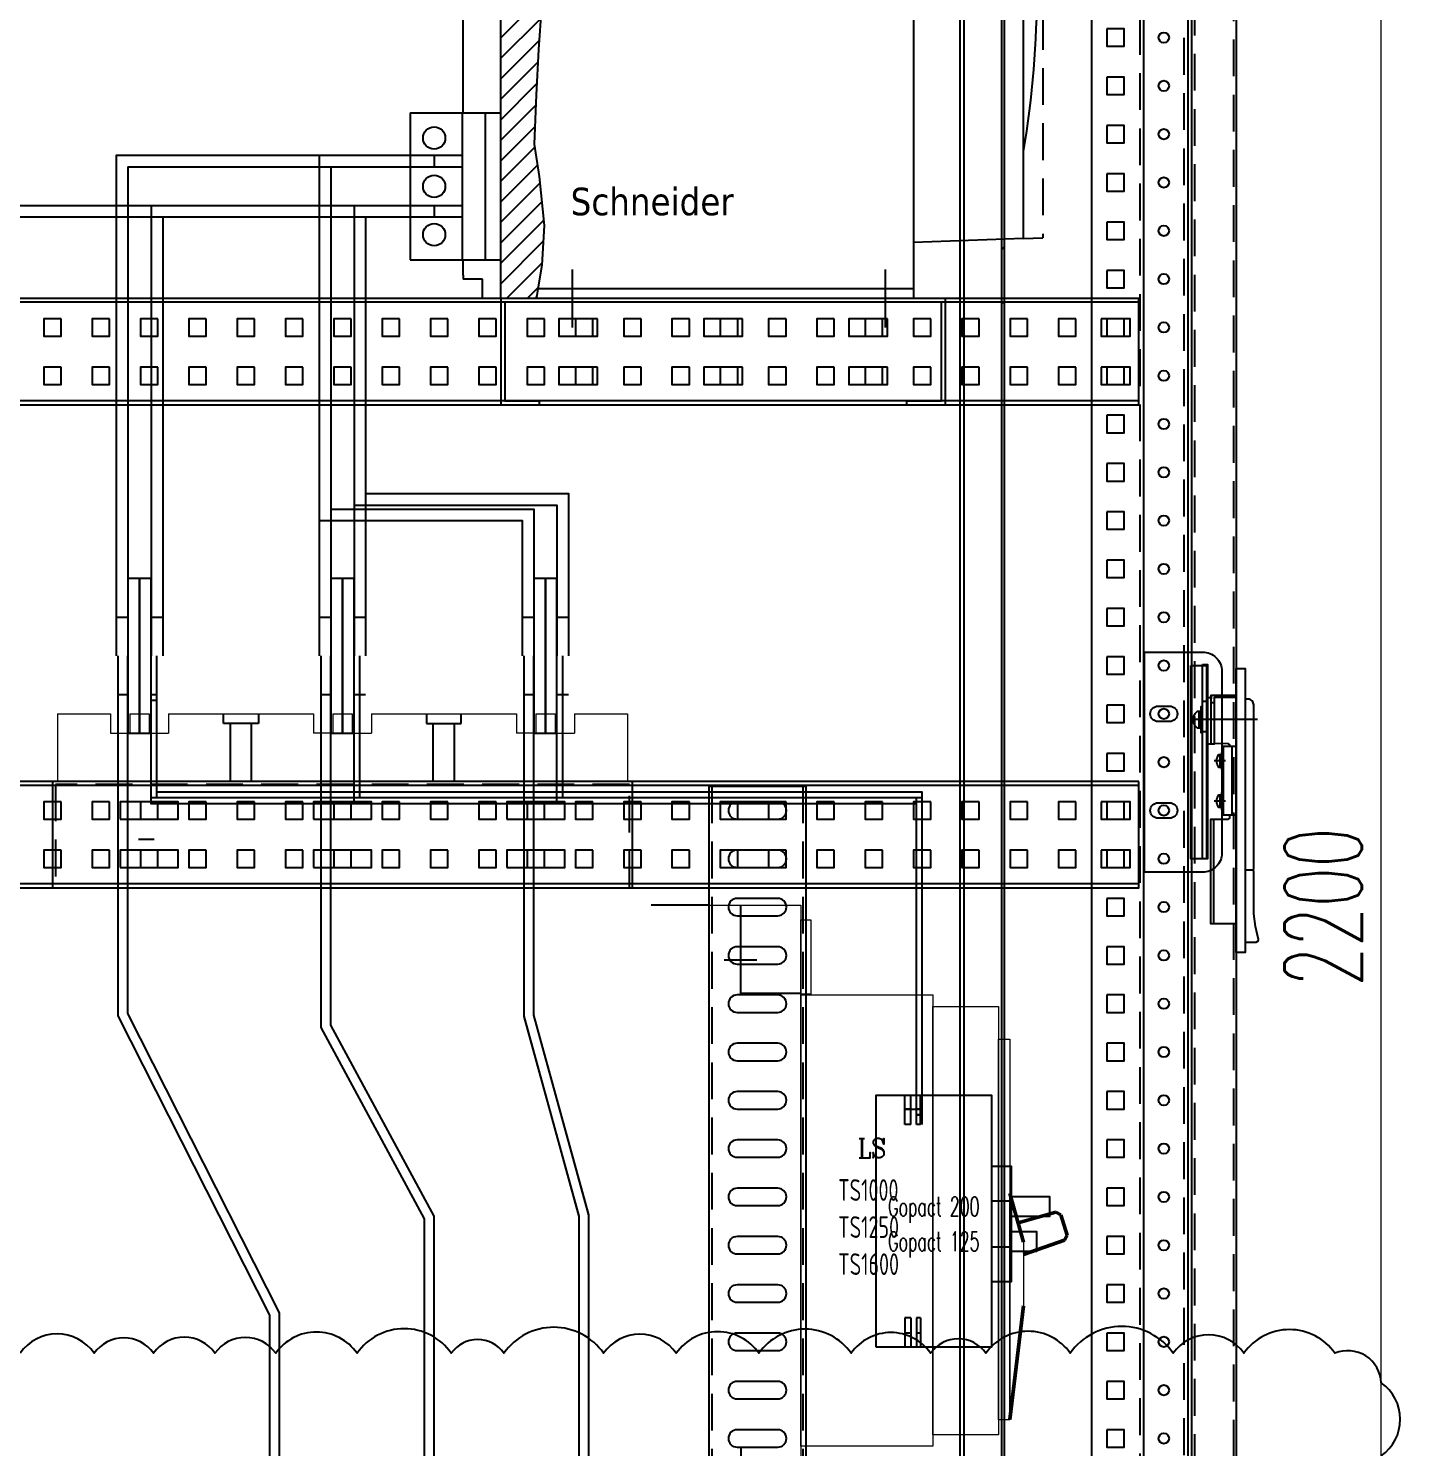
# Model space of a CAD drawing. Header units: millimetres. Extents: x 173893 to 258446, y -176540 to -123824.
# Drawn here: x 203770 to 204480, y -140446 to -139712 of the extents above; entities that cross this region are included whole.
import ezdxf
from ezdxf.enums import TextEntityAlignment as Align

# ---------------------------------------------------------------- set-up
doc = ezdxf.new("R2010")
doc.units = ezdxf.units.MM
doc.header["$LTSCALE"] = 3
doc.linetypes.add('ACAD_ISO04W100', pattern=[30, 24, -3, 0, -3])
doc.linetypes.add('HIDDEN', pattern=[9.525, 6.35, -3.175])
for name, color, linetype, lineweight in [('@.0.DM. NÉT CHÍNH', 7, 'Continuous', 25), ('AM_5', 255, 'Continuous', 15), ('hw_Text', 7, 'Continuous', 13)]:
    doc.layers.add(name, color=color, linetype=linetype, lineweight=lineweight)
doc.layers.add('@.DM. KÍCH THƯỚC', color=8, linetype='Continuous', transparency=0.2)
for name, color, linetype in [('@.DM. NÉT CHÍNH', 7, 'Continuous'), ('@.DM. NÉT ĐỤC', 2, 'Continuous'), ('@.VISIBLE', 7, 'Continuous'), ('centerline', 6, 'ACAD_ISO04W100'), ('EQUIPMENT', 4, 'Continuous'), ('equipments', 2, 'Continuous'), ('Thiet bi', 7, 'Continuous')]:
    doc.layers.add(name, color=color, linetype=linetype)
doc.styles.add('Ann_w01', font='romans.shx', dxfattribs={"width": 0.6, "bigfont": 'chineset.shx'})
doc.styles.add('HW_Standard', font='complex.shx', dxfattribs={"width": 0.9})
doc.styles.get("Standard").update_dxf_attribs({"font": 'arial.ttf'})
doc.styles.add('WD_IEC', font='isocp2.shx')
doc.dimstyles.new('Dim 01_SC20', dxfattribs={"dimscale": 20, "dimtxt": 2, "dimasz": 1.3, "dimexe": 0.5, "dimexo": 0.5, "dimgap": 0.5, "dimtad": 1, "dimdec": 1, "dimzin": 12, "dimdsep": 46, "dimtxsty": 'Ann_w01', "dimblk": 'OPEN30', "dimcen": 1.5, "dimclrd": 6, "dimclre": 6, "dimclrt": 3, "dimadec": 1, "dimazin": 3, "dimtm": 1e-09, "dimtfac": 1, "dimtdec": 1, "dimtix": 1, "dimtmove": 0, "dimatfit": 3, "dimldrblk": 'OPEN30', "dimfxl": 1, "dimtolj": 1, "dimlwd": 0, "dimlwe": 0, "dimarcsym": 0})

# ---------------------------------------------------------------- blocks, each defined once
blk = doc.blocks.new('*U109')
at = {"color": 1, "lineweight": 5, "ltscale": 2}
for p, q in [((-147.5, 35), (-120, 35)), ((-147.5, 35), (-147.5, 0)), ((-110, 35), (-100, 35)), ((-90, 35), (-15, 35)), ((-5, 35), (5, 35)), ((15, 35), (90, 35)), ((100, 35), (110, 35)), ((120, 35), (147.5, 35)), ((147.5, 35), (147.5, 0)), ((147.5, 0), (-147.5, 0))]:
    blk.add_line(p, q, dxfattribs=at)
at = {"color": 252, "lineweight": 5, "ltscale": 2}
for p, q in [((-120, 35), (-120, 25)), ((-110, 35), (-110, 25)), ((-100, 35), (-100, 25)), ((-90, 35), (-90, 25)), ((-15, 35), (-15, 25)), ((-5, 35), (-5, 25)), ((5, 35), (5, 25)), ((15, 35), (15, 25)), ((90, 35), (90, 25)), ((100, 35), (110, 35)), ((100, 35), (100, 25)), ((110, 35), (110, 25)), ((120, 35), (120, 25)), ((-120, 25), (-110, 25)), ((-100, 25), (-90, 25)), ((-5, 25), (-15, 25)), ((5, 25), (15, 25)), ((100, 25), (90, 25)), ((110, 25), (120, 25)), ((-47, 0), (-58, 0)), ((47, 0), (58, 0))]:
    blk.add_line(p, q, dxfattribs=at)
at = {"color": 252}
for p, q in [((-61.5, 30), (-61.5, 35)), ((-43.5, 30), (-61.5, 30)), ((-58, 0), (-58, 30)), ((-47, 0), (-47, 30)), ((-43.5, 35), (-43.5, 30)), ((43.5, 35), (43.5, 30)), ((43.5, 30), (61.5, 30)), ((47, 0), (47, 30)), ((58, 0), (58, 30)), ((61.5, 30), (61.5, 35))]:
    blk.add_line(p, q, dxfattribs=at)
blk = doc.blocks.new('_Open30')
at = {"color": 0, "linetype": 'ByBlock', "lineweight": -2}
for p, q in [((-1, 0.268), (0, 0)), ((0, 0), (-1, -0.268)), ((0, 0), (-1, 0))]:
    blk.add_line(p, q, dxfattribs=at)
blk = doc.blocks.new('*D616')
at = {"layer": '@.DM. KÍCH THƯỚC', "color": 6, "lineweight": 0, "transparency": 16777216}
for p, q in [((204380.12, -139066.4), (204480.12, -139066.4)), ((204470.12, -141240.4), (204470.12, -139092.4)), ((204380.12, -141266.4), (204480.12, -141266.4))]:
    blk.add_line(p, q, dxfattribs=at)
at = {"layer": 'Defpoints', "color": 0, "transparency": 16777216}
for p in [(204370.12, -139066.4), (204470.12, -139066.4), (204370.12, -141266.4)]:
    blk.add_point(p, dxfattribs=at)
at = {"layer": '@.DM. KÍCH THƯỚC', "color": 6, "lineweight": 0, "transparency": 16777216, "xscale": 26, "yscale": 26, "zscale": 26}
for p, rotation in [((204470.12, -139066.4), 90), ((204470.12, -141266.4), 270)]:
    blk.add_blockref('_Open30', p, dxfattribs=dict(at, rotation=rotation))
at = {"layer": '@.DM. KÍCH THƯỚC', "color": 3, "transparency": 16777216, "insert": (204440.12, -140166.4), "char_height": 40, "attachment_point": 5, "rotation": 90, "style": 'Ann_w01'}
blk.add_mtext('\\A1;2200', dxfattribs=at)
blk = doc.blocks.new('AB301-1-1.2 Side')
at = {"layer": 'centerline'}
for points in [[(8.69, 47), (-24.81, 47)], [(-7.86, 25.7), (-13.86, 25.7)], [(-7.86, 4.76), (-13.86, 4.76)]]:
    blk.add_lwpolyline(points, dxfattribs=at)
at = {"layer": 'equipments'}
blk.add_line((-17.31, 58.4), (-15.33, 58.4), dxfattribs=at)
for points in [[(-19.81, 75.5), (-17.31, 75.5), (-17.31, -25), (-19.81, -25)], [(-2.31, 73.5), (2.31, 73.5), (2.31, -73.5), (-2.31, -73.5)]]:
    blk.add_lwpolyline(points, close=True, dxfattribs=at)
for points in [[(-15.44, 58.4), (-15.33, 59.61), (-2.31, 59.61)], [(-14.79, 59.61), (-15.22, 59.39), (-15.33, 59.06), (-15.44, 56.43), (-15.22, 56.1), (-14.9, 55.88), (-13.8, 55.88)], [(-19.81, 53.58), (-20.68, 53.58), (-20.68, 40.42), (-19.81, 40.42)], [(-17.31, 56.32), (-19.81, 56.32)], [(-2.31, 58.4), (-13.8, 58.4), (-13.8, 34.39), (-17.31, 34.39)], [(-15.55, 58.4), (-15.55, 34.39)], [(-20.68, 42.61), (-22.33, 42.61), (-23.53, 43.82), (-24.3, 45.25), (-24.52, 47), (-24.3, 48.64), (-23.53, 50.18), (-22.33, 51.39), (-20.68, 51.39)], [(-21.78, 51.39), (-21.78, 42.61)], [(-17.31, 40.64), (-19.81, 40.64)], [(-8.89, 21.2), (-9.76, 21.2), (-9.76, 29.98), (-8.89, 29.98)], [(-2.31, -2.48), (-8.89, -2.48), (-8.89, 33.26), (-2.31, 33.26)], [(-4.5, -2.48), (-4.5, 33.26)], [(-9.76, 22.3), (-11.41, 22.3), (-12.17, 23.95), (-12.5, 25.7), (-12.17, 27.34), (-11.41, 28.99), (-9.76, 28.99)], [(-10.86, 28.99), (-10.86, 22.3)], [(-9.76, 1.47), (-11.41, 1.47), (-12.17, 3.11), (-12.5, 4.76), (-12.17, 6.51), (-11.41, 8.16), (-9.76, 8.16)], [(-10.86, 8.16), (-10.86, 1.47)], [(-8.89, 0.37), (-9.76, 0.37), (-9.76, 9.25), (-8.89, 9.25)], [(-2.31, -58.7), (-15.55, -58.7), (-15.55, -4.45), (-6.69, -4.45), (-6.14, -4.34), (-5.71, -3.9), (-5.6, -3.35), (-5.6, -2.48)], [(-13.91, -58.7), (-13.91, -4.45)], [(2.31, -68.13), (8.01, -68.13), (8.89, -67.69), (9.1, -67.14), (9.1, -66.7), (7.57, -60.12), (6.69, -53.44), (6.69, -31.51), (6.58, -31.07), (6.14, -30.96), (2.31, -30.96)]]:
    blk.add_lwpolyline(points, dxfattribs=at)
for points in [[(2.31, -30.74), (6.14, -30.74), (6.58, -30.52), (6.69, -30.19), (6.69, 54.6, 0.414214), (3.69, 57.6), (2.31, 57.6)], [(-5.61, 33.26, 0.029012), (-5.71, 33.95), (-6.14, 34.39), (-6.58, 34.5), (-13.8, 34.7)]]:
    blk.add_lwpolyline(points, format="xyb", dxfattribs=at)
blk = doc.blocks.new('A$Ca3bfb219')
blk.add_lwpolyline([(0, 114), (30, 114, -0.414214), (40, 104), (40, 10, -0.414214), (30, 0), (0, 0)], format="xyb", close=True)
blk.add_lwpolyline([(24, 107), (32, 107), (32, 7), (24, 7)], close=True)
at = {"layer": '@.DM. NÉT ĐỤC'}
for points in [[(7, 86), (13, 86, -1), (13, 78), (7, 78, -1)], [(7, 36), (13, 36, -1), (13, 28), (7, 28, -1)]]:
    blk.add_lwpolyline(points, format="xyb", close=True, dxfattribs=at)

msp = doc.modelspace()

# ---------------------------------------------------------------- hatches: boundary and pattern name
at = {"layer": 'Thiet bi', "linetype": 'Continuous'}
h = msp.add_hatch(dxfattribs=at)
h.set_pattern_fill('_U', color=130, scale=7.5, angle=45, style=0, pattern_type=0)
h.set_pattern_definition([(45, (204876.712, -139851.4), (-5.3033, 5.3033), [])])
h.paths.add_polyline_path([(204014.57, -139570.4), (204022.08, -139576), (204023.72, -139586.29), (204025.12, -139597.04), (204027.22, -139613.63), (204030.96, -139634.67), (204033.54, -139655.24), (204036.11, -139676.74), (204035.84, -139690.4), (204014.57, -139690.4)])
h.paths.add_polyline_path([(204014.57, -139690.4), (204035.84, -139690.4), (204035.64, -139700.58), (204034.1, -139722.51), (204032.78, -139746.1), (204031.8, -139771.65), (204034.42, -139788.36), (204037.05, -139813.59), (204035.74, -139834.23), (204033.77, -139846.4), (204033.17, -139849.85), (204032.62, -139851.4), (204014.57, -139851.4)])

# ---------------------------------------------------------------- linework, layer by layer
at = {"color": 251, "linetype": 'HIDDEN', "true_color": 0x636466}
for p in [(204295.07, -139560.75), (204285.07, -139820.4)]:
    msp.add_line(p, (204295.07, -139820.05), dxfattribs=at)
at = {"color": 1}
for p, q in [((204138.82, -140212), (204138.82, -140165.57)), ((204147.01, -140193.8), (204130.16, -140193.8)), ((204138.82, -140445.61), (204138.82, -140492.04))]:
    msp.add_line(p, q, dxfattribs=at)
at = {"linetype": 'Continuous', "lineweight": 50}
for p, q in [((204285.02, -140339.86), (204277.9, -140314.66)), ((204301.76, -140324.33), (204282.19, -140329.85)), ((204304.29, -140325.7), (204301.76, -140324.33)), ((204307.58, -140336.2), (204304.29, -140325.7)), ((204306.29, -140338.77), (204285.02, -140346.27)), ((204306.29, -140338.77), (204307.58, -140336.2)), ((204285.02, -140372.82), (204277.9, -140431.53))]:
    msp.add_line(p, q, dxfattribs=at)
for points in [[(204064.57, -139861.9), (204044.57, -139861.9), (204044.57, -139870.9), (204064.57, -139870.9)], [(204139.57, -139861.9), (204119.57, -139861.9), (204119.57, -139870.9), (204139.57, -139870.9)], [(204214.57, -139861.9), (204194.57, -139861.9), (204194.57, -139870.9), (204214.57, -139870.9)], [(204064.57, -139886.9), (204044.57, -139886.9), (204044.57, -139895.9), (204064.57, -139895.9)], [(204139.57, -139886.9), (204119.57, -139886.9), (204119.57, -139895.9), (204139.57, -139895.9)], [(204214.57, -139886.9), (204194.57, -139886.9), (204194.57, -139895.9), (204214.57, -139895.9)], [(203782.62, -140156.4), (204082.62, -140156.4), (204082.62, -140101.4), (203782.62, -140101.4)], [(203817.62, -140120.9), (203847.62, -140120.9), (203847.62, -140111.9), (203817.62, -140111.9)], [(203917.62, -140120.9), (203947.62, -140120.9), (203947.62, -140111.9), (203917.62, -140111.9)], [(204017.62, -140120.9), (204047.62, -140120.9), (204047.62, -140111.9), (204017.62, -140111.9)], [(203817.62, -140145.9), (203847.62, -140145.9), (203847.62, -140136.9), (203817.62, -140136.9)], [(203917.62, -140145.9), (203947.62, -140145.9), (203947.62, -140136.9), (203917.62, -140136.9)], [(204017.62, -140145.9), (204047.62, -140145.9), (204047.62, -140136.9), (204017.62, -140136.9)]]:
    msp.add_lwpolyline(points, close=True)
at = {"linetype": 'HIDDEN'}
msp.add_lwpolyline([(204081.12, -140156.4), (204081.12, -140102.9), (203784.12, -140102.9), (203784.12, -140156.4)], dxfattribs=at)
at = {"layer": '@.0.DM. NÉT CHÍNH'}
for p, q in [((204034.57, -139906.4), (204034.57, -139904.4)), ((204224.57, -139906.4), (204224.57, -139904.4))]:
    msp.add_line(p, q, dxfattribs=at)
msp.add_lwpolyline([(204244.57, -139851.4), (204014.57, -139851.4), (204014.57, -139906.4), (204244.57, -139906.4)], close=True, dxfattribs=at)
msp.add_lwpolyline([(204224.57, -139904.4), (204242.57, -139904.4), (204242.57, -139853.4), (204016.57, -139853.4), (204016.57, -139904.4), (204034.57, -139904.4)], dxfattribs=at)
at = {"layer": '@.DM. NÉT CHÍNH', "color": 6, "linetype": 'HIDDEN'}
msp.add_line((204345.12, -139191.9), (204345.12, -141040.9), dxfattribs=at)
at = {"layer": '@.DM. NÉT CHÍNH', "color": 6}
for p, q in [((204347.12, -139191.9), (204347.12, -141040.9)), ((204252.12, -139211.9), (204252.12, -141020.9)), ((204254.12, -139211.9), (204254.12, -141020.9))]:
    msp.add_line(p, q, dxfattribs=at)
at = {"layer": '@.DM. NÉT CHÍNH', "linetype": 'Continuous'}
for p, q in [((203980.07, -139777.4), (203980.07, -139783.4)), ((203980.07, -139777.4), (203980.07, -139783.4)), ((203980.07, -139803.4), (203980.07, -139809.4)), ((203980.07, -139803.4), (203980.07, -139809.4)), ((203815.62, -140016.4), (203821.62, -140016.4)), ((203833.62, -140016.4), (203839.62, -140016.4)), ((203920.62, -140016.4), (203926.62, -140016.4)), ((203938.62, -140016.4), (203944.62, -140016.4)), ((204025.62, -140016.4), (204031.62, -140016.4)), ((204025.62, -140016.4), (204031.62, -140016.4)), ((204043.62, -140016.4), (204049.62, -140016.4)), ((203816.62, -140056.4), (203821.62, -140056.4)), ((203921.62, -140056.4), (203926.62, -140056.4)), ((203938.62, -140056.4), (203944.62, -140056.4)), ((204026.62, -140056.4), (204031.62, -140056.4)), ((204026.62, -140056.4), (204031.62, -140056.4)), ((204043.62, -140056.4), (204049.62, -140056.4)), ((204043.62, -140056.4), (204046.62, -140056.4)), ((203835.12, -140131.4), (203827.12, -140131.4)), ((204122.32, -140165.4), (204092.32, -140165.4)), ((204138.82, -140210.9), (204169.82, -140210.9)), ((204223.62, -140270.9), (204229.62, -140270.9)), ((204229.62, -140270.9), (204232.62, -140270.9))]:
    msp.add_line(p, q, dxfattribs=at)
at = {"layer": '@.DM. NÉT CHÍNH', "color": 1}
for p, q in [((204344.62, -139853.4), (203420.62, -139853.4)), ((204344.62, -139904.4), (203420.62, -139904.4)), ((204344.62, -140103.4), (203420.62, -140103.4)), ((204344.62, -140154.4), (203420.62, -140154.4))]:
    msp.add_line(p, q, dxfattribs=at)
at = {"layer": '@.DM. NÉT CHÍNH', "color": 151, "linetype": 'HIDDEN'}
for p, q in [((204123.82, -140103.9), (204123.82, -141053.9)), ((204170.82, -140103.9), (204170.82, -141053.9))]:
    msp.add_line(p, q, dxfattribs=at)
at = {"layer": '@.DM. NÉT CHÍNH'}
msp.add_lwpolyline([(204370.12, -139066.4), (203395.12, -139066.4), (203395.12, -141166.4), (204370.12, -141166.4)], close=True, dxfattribs=at)
at = {"layer": '@.DM. NÉT CHÍNH', "linetype": 'HIDDEN'}
msp.add_lwpolyline([(204368.12, -139068.4), (203397.12, -139068.4), (203397.12, -141164.4), (204368.12, -141164.4)], close=True, dxfattribs=at)
at = {"layer": '@.DM. NÉT CHÍNH'}
msp.add_lwpolyline([(204320.12, -139066.4), (204320.12, -141166.4)], dxfattribs=at)
at = {"layer": '@.DM. NÉT CHÍNH', "color": 4}
for points in [[(204372.12, -139144.4), (204395.12, -139144.4), (204395.12, -141088.4), (204372.12, -141088.4)], [(204255.12, -141023.9), (204255.12, -141035.9), (204275.12, -141035.9), (204275.12, -139196.9), (204255.12, -139196.9), (204255.12, -139208.9), (204256.62, -139208.9), (204256.62, -139198.4), (204273.62, -139198.4), (204273.62, -141034.4), (204256.62, -141034.4), (204256.62, -141023.9)]]:
    msp.add_lwpolyline(points, close=True, dxfattribs=at)
at = {"layer": '@.DM. NÉT CHÍNH', "color": 4, "linetype": 'HIDDEN'}
msp.add_lwpolyline([(204373.62, -139145.9), (204393.62, -139145.9), (204393.62, -141086.9), (204373.62, -141086.9)], close=True, dxfattribs=at)
at = {"layer": '@.DM. NÉT CHÍNH', "color": 2}
for points in [[(204328.12, -139711.9), (204328.12, -139720.9), (204337.12, -139720.9), (204337.12, -139711.9)], [(204328.12, -139736.9), (204328.12, -139745.9), (204337.12, -139745.9), (204337.12, -139736.9)], [(204328.12, -139761.9), (204328.12, -139770.9), (204337.12, -139770.9), (204337.12, -139761.9)], [(204328.12, -139786.9), (204328.12, -139795.9), (204337.12, -139795.9), (204337.12, -139786.9)], [(204328.12, -139811.9), (204328.12, -139820.9), (204337.12, -139820.9), (204337.12, -139811.9)], [(204328.12, -139836.9), (204328.12, -139845.9), (204337.12, -139845.9), (204337.12, -139836.9)], [(204328.12, -139861.9), (204328.12, -139870.9), (204337.12, -139870.9), (204337.12, -139861.9)], [(204328.12, -139886.9), (204328.12, -139895.9), (204337.12, -139895.9), (204337.12, -139886.9)], [(204328.12, -139911.9), (204328.12, -139920.9), (204337.12, -139920.9), (204337.12, -139911.9)], [(204328.12, -139936.9), (204328.12, -139945.9), (204337.12, -139945.9), (204337.12, -139936.9)], [(204328.12, -139961.9), (204328.12, -139970.9), (204337.12, -139970.9), (204337.12, -139961.9)], [(204328.12, -139986.9), (204328.12, -139995.9), (204337.12, -139995.9), (204337.12, -139986.9)], [(204328.12, -140011.9), (204328.12, -140020.9), (204337.12, -140020.9), (204337.12, -140011.9)], [(204328.12, -140036.9), (204328.12, -140045.9), (204337.12, -140045.9), (204337.12, -140036.9)], [(204328.12, -140061.9), (204328.12, -140070.9), (204337.12, -140070.9), (204337.12, -140061.9)], [(204328.12, -140086.9), (204328.12, -140095.9), (204337.12, -140095.9), (204337.12, -140086.9)], [(204328.12, -140111.9), (204328.12, -140120.9), (204337.12, -140120.9), (204337.12, -140111.9)], [(204328.12, -140136.9), (204328.12, -140145.9), (204337.12, -140145.9), (204337.12, -140136.9)], [(204328.12, -140161.9), (204328.12, -140170.9), (204337.12, -140170.9), (204337.12, -140161.9)], [(204328.12, -140186.9), (204328.12, -140195.9), (204337.12, -140195.9), (204337.12, -140186.9)], [(204328.12, -140211.9), (204328.12, -140220.9), (204337.12, -140220.9), (204337.12, -140211.9)], [(204328.12, -140236.9), (204328.12, -140245.9), (204337.12, -140245.9), (204337.12, -140236.9)], [(204328.12, -140261.9), (204328.12, -140270.9), (204337.12, -140270.9), (204337.12, -140261.9)], [(204328.12, -140286.9), (204328.12, -140295.9), (204337.12, -140295.9), (204337.12, -140286.9)], [(204328.12, -140311.9), (204328.12, -140320.9), (204337.12, -140320.9), (204337.12, -140311.9)], [(204328.12, -140336.9), (204328.12, -140345.9), (204337.12, -140345.9), (204337.12, -140336.9)], [(204328.12, -140361.9), (204328.12, -140370.9), (204337.12, -140370.9), (204337.12, -140361.9)], [(204328.12, -140386.9), (204328.12, -140395.9), (204337.12, -140395.9), (204337.12, -140386.9)], [(204328.12, -140411.9), (204328.12, -140420.9), (204337.12, -140420.9), (204337.12, -140411.9)], [(204328.12, -140436.9), (204328.12, -140445.9), (204337.12, -140445.9), (204337.12, -140436.9)]]:
    msp.add_lwpolyline(points, close=True, dxfattribs=at)
at = {"layer": '@.DM. NÉT CHÍNH', "linetype": 'Continuous'}
for points in [[(203994.57, -139803.4), (203645.62, -139803.4), (203645.62, -140071.4)], [(203994.57, -139803.4), (203645.62, -139803.4), (203645.62, -140071.4)], [(203994.57, -139809.4), (203651.62, -139809.4), (203651.62, -140071.4)], [(203994.57, -139809.4), (203651.62, -139809.4), (203651.62, -140071.4)]]:
    msp.add_lwpolyline(points, dxfattribs=at)
at = {"layer": '@.DM. NÉT CHÍNH', "color": 1}
for points in [[(204344.62, -139851.4), (203420.62, -139851.4), (203420.62, -139906.4), (204344.62, -139906.4)], [(203787.12, -139861.9), (203778.12, -139861.9), (203778.12, -139870.9), (203787.12, -139870.9)], [(203812.12, -139861.9), (203803.12, -139861.9), (203803.12, -139870.9), (203812.12, -139870.9)], [(203837.12, -139861.9), (203828.12, -139861.9), (203828.12, -139870.9), (203837.12, -139870.9)], [(203862.12, -139861.9), (203853.12, -139861.9), (203853.12, -139870.9), (203862.12, -139870.9)], [(203887.12, -139861.9), (203878.12, -139861.9), (203878.12, -139870.9), (203887.12, -139870.9)], [(203912.12, -139861.9), (203903.12, -139861.9), (203903.12, -139870.9), (203912.12, -139870.9)], [(203937.12, -139861.9), (203928.12, -139861.9), (203928.12, -139870.9), (203937.12, -139870.9)], [(203962.12, -139861.9), (203953.12, -139861.9), (203953.12, -139870.9), (203962.12, -139870.9)], [(203987.12, -139861.9), (203978.12, -139861.9), (203978.12, -139870.9), (203987.12, -139870.9)], [(204012.12, -139861.9), (204003.12, -139861.9), (204003.12, -139870.9), (204012.12, -139870.9)], [(204037.12, -139861.9), (204028.12, -139861.9), (204028.12, -139870.9), (204037.12, -139870.9)], [(204062.12, -139861.9), (204053.12, -139861.9), (204053.12, -139870.9), (204062.12, -139870.9)], [(204087.12, -139861.9), (204078.12, -139861.9), (204078.12, -139870.9), (204087.12, -139870.9)], [(204112.12, -139861.9), (204103.12, -139861.9), (204103.12, -139870.9), (204112.12, -139870.9)], [(204137.12, -139861.9), (204128.12, -139861.9), (204128.12, -139870.9), (204137.12, -139870.9)], [(204162.12, -139861.9), (204153.12, -139861.9), (204153.12, -139870.9), (204162.12, -139870.9)], [(204187.12, -139861.9), (204178.12, -139861.9), (204178.12, -139870.9), (204187.12, -139870.9)], [(204212.12, -139861.9), (204203.12, -139861.9), (204203.12, -139870.9), (204212.12, -139870.9)], [(204237.12, -139861.9), (204228.12, -139861.9), (204228.12, -139870.9), (204237.12, -139870.9)], [(204262.12, -139861.9), (204253.12, -139861.9), (204253.12, -139870.9), (204262.12, -139870.9)], [(204287.12, -139861.9), (204278.12, -139861.9), (204278.12, -139870.9), (204287.12, -139870.9)], [(204312.12, -139861.9), (204303.12, -139861.9), (204303.12, -139870.9), (204312.12, -139870.9)], [(204325.12, -139861.9), (204325.12, -139870.9), (204340.12, -139870.9), (204340.12, -139861.9)], [(203787.12, -139886.9), (203778.12, -139886.9), (203778.12, -139895.9), (203787.12, -139895.9)], [(203812.12, -139886.9), (203803.12, -139886.9), (203803.12, -139895.9), (203812.12, -139895.9)], [(203837.12, -139886.9), (203828.12, -139886.9), (203828.12, -139895.9), (203837.12, -139895.9)], [(203862.12, -139886.9), (203853.12, -139886.9), (203853.12, -139895.9), (203862.12, -139895.9)], [(203887.12, -139886.9), (203878.12, -139886.9), (203878.12, -139895.9), (203887.12, -139895.9)], [(203912.12, -139886.9), (203903.12, -139886.9), (203903.12, -139895.9), (203912.12, -139895.9)], [(203937.12, -139886.9), (203928.12, -139886.9), (203928.12, -139895.9), (203937.12, -139895.9)], [(203962.12, -139886.9), (203953.12, -139886.9), (203953.12, -139895.9), (203962.12, -139895.9)], [(203987.12, -139886.9), (203978.12, -139886.9), (203978.12, -139895.9), (203987.12, -139895.9)], [(204012.12, -139886.9), (204003.12, -139886.9), (204003.12, -139895.9), (204012.12, -139895.9)], [(204037.12, -139886.9), (204028.12, -139886.9), (204028.12, -139895.9), (204037.12, -139895.9)], [(204062.12, -139886.9), (204053.12, -139886.9), (204053.12, -139895.9), (204062.12, -139895.9)], [(204087.12, -139886.9), (204078.12, -139886.9), (204078.12, -139895.9), (204087.12, -139895.9)], [(204112.12, -139886.9), (204103.12, -139886.9), (204103.12, -139895.9), (204112.12, -139895.9)], [(204137.12, -139886.9), (204128.12, -139886.9), (204128.12, -139895.9), (204137.12, -139895.9)], [(204162.12, -139886.9), (204153.12, -139886.9), (204153.12, -139895.9), (204162.12, -139895.9)], [(204187.12, -139886.9), (204178.12, -139886.9), (204178.12, -139895.9), (204187.12, -139895.9)], [(204212.12, -139886.9), (204203.12, -139886.9), (204203.12, -139895.9), (204212.12, -139895.9)], [(204237.12, -139886.9), (204228.12, -139886.9), (204228.12, -139895.9), (204237.12, -139895.9)], [(204262.12, -139886.9), (204253.12, -139886.9), (204253.12, -139895.9), (204262.12, -139895.9)], [(204287.12, -139886.9), (204278.12, -139886.9), (204278.12, -139895.9), (204287.12, -139895.9)], [(204312.12, -139886.9), (204303.12, -139886.9), (204303.12, -139895.9), (204312.12, -139895.9)], [(204325.12, -139886.9), (204325.12, -139895.9), (204340.12, -139895.9), (204340.12, -139886.9)], [(204344.62, -140101.4), (203420.62, -140101.4), (203420.62, -140156.4), (204344.62, -140156.4)], [(203787.12, -140111.9), (203778.12, -140111.9), (203778.12, -140120.9), (203787.12, -140120.9)], [(203812.12, -140111.9), (203803.12, -140111.9), (203803.12, -140120.9), (203812.12, -140120.9)], [(203837.12, -140111.9), (203828.12, -140111.9), (203828.12, -140120.9), (203837.12, -140120.9)], [(203862.12, -140111.9), (203853.12, -140111.9), (203853.12, -140120.9), (203862.12, -140120.9)], [(203887.12, -140111.9), (203878.12, -140111.9), (203878.12, -140120.9), (203887.12, -140120.9)], [(203912.12, -140111.9), (203903.12, -140111.9), (203903.12, -140120.9), (203912.12, -140120.9)], [(203937.12, -140111.9), (203928.12, -140111.9), (203928.12, -140120.9), (203937.12, -140120.9)], [(203962.12, -140111.9), (203953.12, -140111.9), (203953.12, -140120.9), (203962.12, -140120.9)], [(203987.12, -140111.9), (203978.12, -140111.9), (203978.12, -140120.9), (203987.12, -140120.9)], [(204012.12, -140111.9), (204003.12, -140111.9), (204003.12, -140120.9), (204012.12, -140120.9)], [(204037.12, -140111.9), (204028.12, -140111.9), (204028.12, -140120.9), (204037.12, -140120.9)], [(204062.12, -140111.9), (204053.12, -140111.9), (204053.12, -140120.9), (204062.12, -140120.9)], [(204087.12, -140111.9), (204078.12, -140111.9), (204078.12, -140120.9), (204087.12, -140120.9)], [(204112.12, -140111.9), (204103.12, -140111.9), (204103.12, -140120.9), (204112.12, -140120.9)], [(204137.12, -140111.9), (204128.12, -140111.9), (204128.12, -140120.9), (204137.12, -140120.9)], [(204162.12, -140111.9), (204153.12, -140111.9), (204153.12, -140120.9), (204162.12, -140120.9)], [(204187.12, -140111.9), (204178.12, -140111.9), (204178.12, -140120.9), (204187.12, -140120.9)], [(204212.12, -140111.9), (204203.12, -140111.9), (204203.12, -140120.9), (204212.12, -140120.9)], [(204237.12, -140111.9), (204228.12, -140111.9), (204228.12, -140120.9), (204237.12, -140120.9)], [(204262.12, -140111.9), (204253.12, -140111.9), (204253.12, -140120.9), (204262.12, -140120.9)], [(204287.12, -140111.9), (204278.12, -140111.9), (204278.12, -140120.9), (204287.12, -140120.9)], [(204312.12, -140111.9), (204303.12, -140111.9), (204303.12, -140120.9), (204312.12, -140120.9)], [(204325.12, -140111.9), (204325.12, -140120.9), (204340.12, -140120.9), (204340.12, -140111.9)], [(203787.12, -140136.9), (203778.12, -140136.9), (203778.12, -140145.9), (203787.12, -140145.9)], [(203812.12, -140136.9), (203803.12, -140136.9), (203803.12, -140145.9), (203812.12, -140145.9)], [(203837.12, -140136.9), (203828.12, -140136.9), (203828.12, -140145.9), (203837.12, -140145.9)], [(203862.12, -140136.9), (203853.12, -140136.9), (203853.12, -140145.9), (203862.12, -140145.9)], [(203887.12, -140136.9), (203878.12, -140136.9), (203878.12, -140145.9), (203887.12, -140145.9)], [(203912.12, -140136.9), (203903.12, -140136.9), (203903.12, -140145.9), (203912.12, -140145.9)], [(203937.12, -140136.9), (203928.12, -140136.9), (203928.12, -140145.9), (203937.12, -140145.9)], [(203962.12, -140136.9), (203953.12, -140136.9), (203953.12, -140145.9), (203962.12, -140145.9)], [(203987.12, -140136.9), (203978.12, -140136.9), (203978.12, -140145.9), (203987.12, -140145.9)], [(204012.12, -140136.9), (204003.12, -140136.9), (204003.12, -140145.9), (204012.12, -140145.9)], [(204037.12, -140136.9), (204028.12, -140136.9), (204028.12, -140145.9), (204037.12, -140145.9)], [(204062.12, -140136.9), (204053.12, -140136.9), (204053.12, -140145.9), (204062.12, -140145.9)], [(204087.12, -140136.9), (204078.12, -140136.9), (204078.12, -140145.9), (204087.12, -140145.9)], [(204112.12, -140136.9), (204103.12, -140136.9), (204103.12, -140145.9), (204112.12, -140145.9)], [(204137.12, -140136.9), (204128.12, -140136.9), (204128.12, -140145.9), (204137.12, -140145.9)], [(204162.12, -140136.9), (204153.12, -140136.9), (204153.12, -140145.9), (204162.12, -140145.9)], [(204187.12, -140136.9), (204178.12, -140136.9), (204178.12, -140145.9), (204187.12, -140145.9)], [(204212.12, -140136.9), (204203.12, -140136.9), (204203.12, -140145.9), (204212.12, -140145.9)], [(204237.12, -140136.9), (204228.12, -140136.9), (204228.12, -140145.9), (204237.12, -140145.9)], [(204262.12, -140136.9), (204253.12, -140136.9), (204253.12, -140145.9), (204262.12, -140145.9)], [(204287.12, -140136.9), (204278.12, -140136.9), (204278.12, -140145.9), (204287.12, -140145.9)], [(204312.12, -140136.9), (204303.12, -140136.9), (204303.12, -140145.9), (204312.12, -140145.9)], [(204325.12, -140136.9), (204325.12, -140145.9), (204340.12, -140145.9), (204340.12, -140136.9)]]:
    msp.add_lwpolyline(points, close=True, dxfattribs=at)
at = {"layer": '@.DM. NÉT CHÍNH', "color": 151}
msp.add_lwpolyline([(204172.32, -141053.9), (204122.32, -141053.9), (204122.32, -140103.9), (204172.32, -140103.9)], close=True, dxfattribs=at)
for points in [[(204136.82, -140120.9), (204157.82, -140120.9, 0.414214), (204162.32, -140116.4), (204162.32, -140116.4, 0.414214), (204157.82, -140111.9), (204136.82, -140111.9, 0.414214), (204132.32, -140116.4), (204132.32, -140116.4, 0.414214)], [(204136.82, -140145.9), (204157.82, -140145.9, 0.414214), (204162.32, -140141.4), (204162.32, -140141.4, 0.414214), (204157.82, -140136.9), (204136.82, -140136.9, 0.414214), (204132.32, -140141.4), (204132.32, -140141.4, 0.414214)], [(204136.82, -140170.9), (204157.82, -140170.9, 0.414214), (204162.32, -140166.4), (204162.32, -140166.4, 0.414214), (204157.82, -140161.9), (204136.82, -140161.9, 0.414214), (204132.32, -140166.4), (204132.32, -140166.4, 0.414214)], [(204136.82, -140195.9), (204157.82, -140195.9, 0.414214), (204162.32, -140191.4), (204162.32, -140191.4, 0.414214), (204157.82, -140186.9), (204136.82, -140186.9, 0.414214), (204132.32, -140191.4), (204132.32, -140191.4, 0.414214)], [(204136.82, -140220.9), (204157.82, -140220.9, 0.414214), (204162.32, -140216.4), (204162.32, -140216.4, 0.414214), (204157.82, -140211.9), (204136.82, -140211.9, 0.414214), (204132.32, -140216.4), (204132.32, -140216.4, 0.414214)], [(204136.82, -140245.9), (204157.82, -140245.9, 0.414214), (204162.32, -140241.4), (204162.32, -140241.4, 0.414214), (204157.82, -140236.9), (204136.82, -140236.9, 0.414214), (204132.32, -140241.4), (204132.32, -140241.4, 0.414214)], [(204136.82, -140270.9), (204157.82, -140270.9, 0.414214), (204162.32, -140266.4), (204162.32, -140266.4, 0.414214), (204157.82, -140261.9), (204136.82, -140261.9, 0.414214), (204132.32, -140266.4), (204132.32, -140266.4, 0.414214)], [(204136.82, -140295.9), (204157.82, -140295.9, 0.414214), (204162.32, -140291.4), (204162.32, -140291.4, 0.414214), (204157.82, -140286.9), (204136.82, -140286.9, 0.414214), (204132.32, -140291.4), (204132.32, -140291.4, 0.414214)], [(204136.82, -140320.9), (204157.82, -140320.9, 0.414214), (204162.32, -140316.4), (204162.32, -140316.4, 0.414214), (204157.82, -140311.9), (204136.82, -140311.9, 0.414214), (204132.32, -140316.4), (204132.32, -140316.4, 0.414214)], [(204136.82, -140345.9), (204157.82, -140345.9, 0.414214), (204162.32, -140341.4), (204162.32, -140341.4, 0.414214), (204157.82, -140336.9), (204136.82, -140336.9, 0.414214), (204132.32, -140341.4), (204132.32, -140341.4, 0.414214)], [(204136.82, -140370.9), (204157.82, -140370.9, 0.414214), (204162.32, -140366.4), (204162.32, -140366.4, 0.414214), (204157.82, -140361.9), (204136.82, -140361.9, 0.414214), (204132.32, -140366.4), (204132.32, -140366.4, 0.414214)], [(204136.82, -140395.9), (204157.82, -140395.9, 0.414214), (204162.32, -140391.4), (204162.32, -140391.4, 0.414214), (204157.82, -140386.9), (204136.82, -140386.9, 0.414214), (204132.32, -140391.4), (204132.32, -140391.4, 0.414214)], [(204136.82, -140420.9), (204157.82, -140420.9, 0.414214), (204162.32, -140416.4), (204162.32, -140416.4, 0.414214), (204157.82, -140411.9), (204136.82, -140411.9, 0.414214), (204132.32, -140416.4), (204132.32, -140416.4, 0.414214)], [(204136.82, -140445.9), (204157.82, -140445.9, 0.414214), (204162.32, -140441.4), (204162.32, -140441.4, 0.414214), (204157.82, -140436.9), (204136.82, -140436.9, 0.414214), (204132.32, -140441.4), (204132.32, -140441.4, 0.414214)]]:
    msp.add_lwpolyline(points, format="xyb", close=True, dxfattribs=at)
at = {"layer": '@.DM. NÉT CHÍNH', "linetype": 'Continuous'}
msp.add_lwpolyline([(204470.12, -140450.35, 0.520567), (204470.12, -140412.6, 0.520567), (204446.09, -140397.29, 0.520567), (204399.06, -140397.29, 0.520567), (204362.45, -140397.29, 0.520567), (204309.18, -140397.29, 0.520567), (204265.56, -140397.29, 0.520567), (204236.93, -140397.29, 0.520567), (204195.86, -140397.29, 0.520567), (204148.09, -140397.29, 0.520567), (204105.32, -140397.29, 0.520567), (204067.72, -140397.29, 0.520567), (204016.14, -140397.29, 0.520567), (203988.95, -140397.29, 0.520567), (203940.17, -140397.29, 0.520567), (203898.08, -140397.29, 0.520567), (203866.67, -140397.29, 0.520567), (203834.87, -140397.29, 0.520567), (203804.16, -140397.29, 0.520567), (203765.81, -140397.29, 0.520567)], format="xyb", dxfattribs=at)
at = {"layer": '@.DM. NÉT CHÍNH', "color": 2}
for centre in [(204357.62, -139716.4), (204357.62, -139741.4), (204357.62, -139766.4), (204357.62, -139791.4), (204357.62, -139816.4), (204357.62, -139841.4), (204357.62, -139866.4), (204357.62, -139891.4), (204357.62, -139916.4), (204357.62, -139941.4), (204357.62, -139966.4), (204357.62, -139991.4), (204357.62, -140016.4), (204357.62, -140041.4), (204357.62, -140066.4), (204357.62, -140091.4), (204357.62, -140116.4), (204357.62, -140141.4), (204357.62, -140166.4), (204357.62, -140191.4), (204357.62, -140216.4), (204357.62, -140241.4), (204357.62, -140266.4), (204357.62, -140291.4), (204357.62, -140316.4), (204357.62, -140341.4), (204357.62, -140366.4), (204357.62, -140391.4), (204357.62, -140416.4), (204357.62, -140441.4)]:
    msp.add_circle(centre, 2.7, dxfattribs=at)
at = {"layer": '@.VISIBLE', "color": 4}
for p, q in [((203980.07, -139777.4), (203980.07, -139783.4)), ((203815.62, -140016.4), (203821.62, -140016.4)), ((203833.62, -140056.4), (203836.62, -140056.4)), ((203833.62, -140059.4), (203836.62, -140059.4)), ((204232.62, -140270.9), (204229.62, -140270.9)), ((204229.62, -140270.9), (204232.62, -140270.9)), ((204232.62, -140273.9), (204229.62, -140273.9)), ((204229.62, -140273.9), (204232.62, -140273.9))]:
    msp.add_line(p, q, dxfattribs=at)
at = {"layer": '@.VISIBLE', "color": 2}
for p, q in [((203938.62, -140056.4), (203941.62, -140056.4)), ((204232.62, -140270.9), (204229.62, -140270.9)), ((204229.62, -140270.9), (204232.62, -140270.9))]:
    msp.add_line(p, q, dxfattribs=at)
at = {"layer": '@.VISIBLE', "color": 1}
for p, q in [((204223.62, -140278.9), (204223.62, -140263.9)), ((204226.62, -140278.9), (204226.62, -140263.9)), ((204229.62, -140278.9), (204229.62, -140263.9)), ((204231.62, -140278.9), (204231.62, -140263.9)), ((204226.62, -140270.9), (204223.62, -140270.9)), ((204231.62, -140270.9), (204229.62, -140270.9)), ((204232.62, -140270.9), (204229.62, -140270.9)), ((204226.62, -140278.9), (204223.62, -140278.9)), ((204231.62, -140278.9), (204229.62, -140278.9)), ((204223.62, -140378.9), (204223.62, -140393.9)), ((204226.62, -140378.9), (204223.62, -140378.9)), ((204226.62, -140378.9), (204226.62, -140393.9)), ((204229.62, -140378.9), (204229.62, -140393.9)), ((204231.62, -140378.9), (204229.62, -140378.9)), ((204231.62, -140378.9), (204231.62, -140393.9)), ((204226.62, -140386.9), (204223.62, -140386.9)), ((204231.62, -140386.9), (204229.62, -140386.9))]:
    msp.add_line(p, q, dxfattribs=at)
at = {"layer": '@.VISIBLE', "color": 4}
for points in [[(203994.57, -139777.4), (203815.62, -139777.4), (203815.62, -140036.4)], [(203994.57, -139777.4), (203815.62, -139777.4), (203815.62, -140036.4)], [(203994.57, -139783.4), (203821.62, -139783.4), (203821.62, -140036.4)], [(203994.57, -139783.4), (203821.62, -139783.4), (203821.62, -140036.4)], [(203994.57, -139803.4), (203833.62, -139803.4), (203833.62, -140036.4)], [(203994.57, -139809.4), (203839.62, -139809.4), (203839.62, -140036.4)], [(203895.12, -140676.4), (203895.12, -140377.59), (203816.62, -140222.67), (203816.62, -140036.4)], [(203900.12, -140676.4), (203900.12, -140376.4), (203821.62, -140221.48), (203821.62, -140036.4)], [(204229.62, -140278.9), (204229.62, -140112.9), (203833.62, -140112.9), (203833.62, -140036.4)], [(204229.62, -140278.9), (204229.62, -140109.9), (203833.62, -140109.9), (203833.62, -140036.4)], [(204232.62, -140278.9), (204232.62, -140109.9), (203836.62, -140109.9), (203836.62, -140036.4)], [(204232.62, -140278.9), (204232.62, -140106.9), (203836.62, -140106.9), (203836.62, -140036.4)]]:
    msp.add_lwpolyline(points, dxfattribs=at)
at = {"layer": '@.VISIBLE', "color": 2}
for points in [[(203994.57, -139777.4), (203920.62, -139777.4), (203920.62, -140036.4)], [(203994.57, -139783.4), (203926.62, -139783.4), (203926.62, -140036.4)], [(203994.57, -139803.4), (203938.62, -139803.4), (203938.62, -140036.4)], [(203994.57, -139809.4), (203944.62, -139809.4), (203944.62, -140036.4)], [(203975.12, -140676.4), (203975.12, -140327.67), (203921.62, -140228.73), (203921.62, -140036.4)], [(203980.12, -140676.4), (203980.12, -140326.4), (203926.62, -140227.46), (203926.62, -140036.4)], [(204229.62, -140278.9), (204229.62, -140112.9), (203938.62, -140112.9), (203938.62, -140036.4)], [(204232.62, -140278.9), (204232.62, -140109.9), (203941.62, -140109.9), (203941.62, -140036.4)]]:
    msp.add_lwpolyline(points, dxfattribs=at)
at = {"layer": '@.VISIBLE', "color": 1}
for points in [[(203994.57, -139777.4), (203920.62, -139777.4), (203920.62, -139966.4), (204025.62, -139966.4), (204025.62, -140036.4)], [(203994.57, -139777.4), (203920.62, -139777.4), (203920.62, -139966.4), (204025.62, -139966.4), (204025.62, -140036.4)], [(203994.57, -139783.4), (203926.62, -139783.4), (203926.62, -139960.4), (204031.62, -139960.4), (204031.62, -140036.4)], [(203994.57, -139783.4), (203926.62, -139783.4), (203926.62, -139960.4), (204031.62, -139960.4), (204031.62, -140036.4)], [(203994.57, -139803.4), (203938.62, -139803.4), (203938.62, -139958.4), (204043.62, -139958.4), (204043.62, -140036.4)], [(203994.57, -139809.4), (203944.62, -139809.4), (203944.62, -139952.4), (204049.62, -139952.4), (204049.62, -140036.4)], [(204055.12, -140676.4), (204055.12, -140326.56), (204026.62, -140222.93), (204026.62, -140036.4)], [(204055.12, -140676.4), (204055.12, -140326.36), (204026.62, -140223.04), (204026.62, -140036.4)], [(204060.12, -140676.4), (204060.12, -140325.89), (204031.62, -140222.26), (204031.62, -140036.4)], [(204060.12, -140676.4), (204060.12, -140325.69), (204031.62, -140222.36), (204031.62, -140036.4)], [(204229.62, -140278.9), (204229.62, -140112.9), (204043.62, -140112.9), (204043.62, -140036.4)], [(204232.62, -140278.9), (204232.62, -140109.9), (204046.62, -140109.9), (204046.62, -140036.4)]]:
    msp.add_lwpolyline(points, dxfattribs=at)
at = {"layer": '@.VISIBLE', "color": 4}
for points in [[(203821.62, -140076.4), (203827.62, -140076.4), (203827.62, -139996.4), (203821.62, -139996.4)], [(203827.62, -140076.4), (203833.62, -140076.4), (203833.62, -139996.4), (203827.62, -139996.4)]]:
    msp.add_lwpolyline(points, close=True, dxfattribs=at)
at = {"layer": '@.VISIBLE', "color": 2}
for points in [[(203926.62, -140076.4), (203932.62, -140076.4), (203932.62, -139996.4), (203926.62, -139996.4)], [(203932.62, -140076.4), (203938.62, -140076.4), (203938.62, -139996.4), (203932.62, -139996.4)]]:
    msp.add_lwpolyline(points, close=True, dxfattribs=at)
at = {"layer": '@.VISIBLE', "color": 1}
for points in [[(204031.62, -140076.4), (204037.62, -140076.4), (204037.62, -139996.4), (204031.62, -139996.4)], [(204037.62, -140076.4), (204043.62, -140076.4), (204043.62, -139996.4), (204037.62, -139996.4)]]:
    msp.add_lwpolyline(points, close=True, dxfattribs=at)
at = {"layer": '@.VISIBLE'}
for points in [[(204208.62, -140393.9), (204268.62, -140393.9), (204268.62, -140263.9), (204208.62, -140263.9)], [(204208.62, -140393.9), (204268.62, -140393.9), (204268.62, -140263.9), (204208.62, -140263.9)], [(204278.62, -140316.4), (204278.62, -140326.4), (204298.62, -140326.4), (204298.62, -140316.4)], [(204278.62, -140334.4), (204278.62, -140344.4), (204291.92, -140344.4), (204291.92, -140334.4)]]:
    msp.add_lwpolyline(points, close=True, dxfattribs=at)
for points in [[(204268.62, -140300.4), (204278.62, -140300.4), (204278.62, -140342.4), (204268.62, -140342.4)], [(204268.62, -140318.4), (204278.62, -140318.4), (204278.62, -140360.4), (204268.62, -140360.4)]]:
    msp.add_lwpolyline(points, dxfattribs=at)
at = {"layer": 'AM_5'}
msp.add_line((204274.82, -140234.8), (204274.82, -140431.8), dxfattribs=at)
for points in [[(204122.32, -140165.4), (204169.82, -140165.4), (204169.82, -140492.4), (204122.32, -140492.4)], [(204169.82, -140173), (204175.02, -140173), (204175.02, -140211.42), (204169.82, -140211.42)], [(204169.82, -140211.8), (204238.02, -140211.8), (204238.02, -140445.31), (204169.82, -140445.31)], [(204238.02, -140217.82), (204272.12, -140217.82), (204272.12, -140439.57), (204238.02, -140439.57)], [(204272.12, -140234.8), (204277.9, -140234.8), (204277.9, -140431.8), (204272.12, -140431.8)]]:
    msp.add_lwpolyline(points, close=True, dxfattribs=at)
for points in [[(204277.9, -140431.53), (204277.9, -140314.66)], [(204285.02, -140339.86), (204285.02, -140372.82)]]:
    msp.add_lwpolyline(points, dxfattribs=at)
at = {"layer": 'Thiet bi', "color": 3}
msp.add_line((204228.07, -139558.41), (204228.07, -139822.39), dxfattribs=at)
at = {"layer": 'Thiet bi', "color": 254}
msp.add_line((204014.57, -139851.4), (204014.57, -139570.4), dxfattribs=at)
at = {"layer": 'Thiet bi', "color": 4}
for p, q in [((204285.07, -139775.4), (204285.07, -139605.4)), ((204285.07, -139820.4), (204285.07, -139775.4)), ((204285.07, -139820.4), (204228.07, -139822.39))]:
    msp.add_line(p, q, dxfattribs=at)
at = {"layer": 'Thiet bi', "color": 253}
for p, q in [((203995.07, -139755.4), (203995.07, -139698.4)), ((204228.07, -139822.39), (204228.07, -139851.4)), ((203995.07, -139839.4), (203995.07, -139831.4)), ((203995.07, -139839.4), (203995.07, -139841.4)), ((204005.07, -139841.4), (203995.07, -139841.4)), ((204005.07, -139851.4), (204005.07, -139841.4)), ((204228.07, -139846.4), (204033.77, -139846.4)), ((204228.07, -139851.4), (204005.07, -139851.4))]:
    msp.add_line(p, q, dxfattribs=at)
at = {"layer": 'Thiet bi', "color": 1}
for p, q in [((203967.57, -139755.4), (203967.57, -139831.4)), ((203967.57, -139755.4), (204014.57, -139755.4)), ((203994.57, -139755.4), (203994.57, -139831.4)), ((204006.57, -139831.4), (204006.57, -139755.4)), ((203967.57, -139783.4), (203967.57, -139803.4)), ((203967.57, -139831.4), (204014.57, -139831.4))]:
    msp.add_line(p, q, dxfattribs=at)
at = {"layer": 'Thiet bi', "color": 80}
for p, q in [((204051.57, -139866.4), (204051.57, -139836.4)), ((204213.57, -139866.4), (204213.57, -139836.4))]:
    msp.add_line(p, q, dxfattribs=at)
at = {"layer": 'Thiet bi', "color": 254}
msp.add_lwpolyline([(204014.57, -139570.4), (204022.08, -139576), (204023.72, -139586.29), (204025.12, -139597.04), (204027.22, -139613.63), (204030.96, -139634.67), (204033.54, -139655.24), (204036.11, -139676.74), (204035.64, -139700.58), (204034.1, -139722.51), (204032.78, -139746.1), (204031.8, -139771.65), (204034.42, -139788.36), (204037.05, -139813.59), (204035.74, -139834.23), (204033.77, -139846.4), (204033.17, -139849.85), (204032.62, -139851.4)], dxfattribs=at)
at = {"layer": 'Thiet bi', "color": 1, "linetype": 'HIDDEN', "ltscale": 10}
msp.add_lwpolyline([(204275.12, -139852.6), (204275.12, -139824.48), (204273.62, -139826.2), (204273.62, -139854.32)], close=True, dxfattribs=at)
at = {"layer": 'Thiet bi', "color": 1}
for centre in [(203980.07, -139768.4), (203980.07, -139793.4), (203980.07, -139818.4)]:
    msp.add_circle(centre, 5.75, dxfattribs=at)
at = {"layer": 'Thiet bi', "color": 4}
msp.add_arc((203772.5, -139690.4), 519.57, 350.5843, 9.4157, dxfattribs=at)

# ---------------------------------------------------------------- block references
msp.add_blockref('*U109', (203932.62, -140101.4))
at = {"layer": '@.DM. NÉT CHÍNH'}
msp.add_blockref('A$Ca3bfb219', (204347.62, -140148.4), dxfattribs=at)
at = {"layer": 'EQUIPMENT'}
msp.add_blockref('AB301-1-1.2 Side', (204397.43, -140116.4), dxfattribs=at)

# ---------------------------------------------------------------- texts
at = {"layer": '@.VISIBLE', "color": 115, "style": 'Ann_w01', "width": 0.6}
for s, p in [('Gopact 200', (204238.62, -140321.4)), ('Gopact 125', (204238.62, -140339.4))]:
    msp.add_text(s, height=10, dxfattribs=at).set_placement(p, align=Align.MIDDLE_CENTER)
at = {"layer": 'Defpoints', "color": 251, "style": 'WD_IEC', "width": 0.75}
for s, p in [('TS1000', (204189.11, -140312.84)), ('TS1250', (204189.11, -140332.01)), ('TS1600', (204189.11, -140351.18))]:
    msp.add_text(s, height=11.2, dxfattribs=at).set_placement(p, align=Align.MIDDLE_LEFT)
at = {"layer": 'hw_Text', "style": 'HW_Standard', "width": 0.9, "flags": 10}
msp.add_attdef('LS', text='LS', height=10, dxfattribs=at).set_placement((204206.51, -140291.21), align=Align.MIDDLE_CENTER)
at = {"layer": 'Thiet bi', "color": 4, "insert": (204050.69, -139794.08), "char_height": 14.2884, "attachment_point": 1}
msp.add_mtext_dynamic_manual_height_columns('{\\fTahoma|b0|i0|c0|p34;\\C114;\\c4758291;Schneider}', width=14.2884, gutter_width=0.227, heights=[0], dxfattribs=at)

# ---------------------------------------------------------------- dimensions: what is measured, and where the dimension line sits
at = {"layer": '@.DM. KÍCH THƯỚC'}
dim = msp.add_linear_dim(base=(204470.12, -139066.4), p1=(204370.12, -141266.4), p2=(204370.12, -139066.4), angle=90, dimstyle='Dim 01_SC20', dxfattribs=at)
dim.commit()
dim.dimension.update_dxf_attribs({"geometry": '*D616', "text_midpoint": (204440.12, -140166.4)})

doc.saveas('drawing.dxf')
